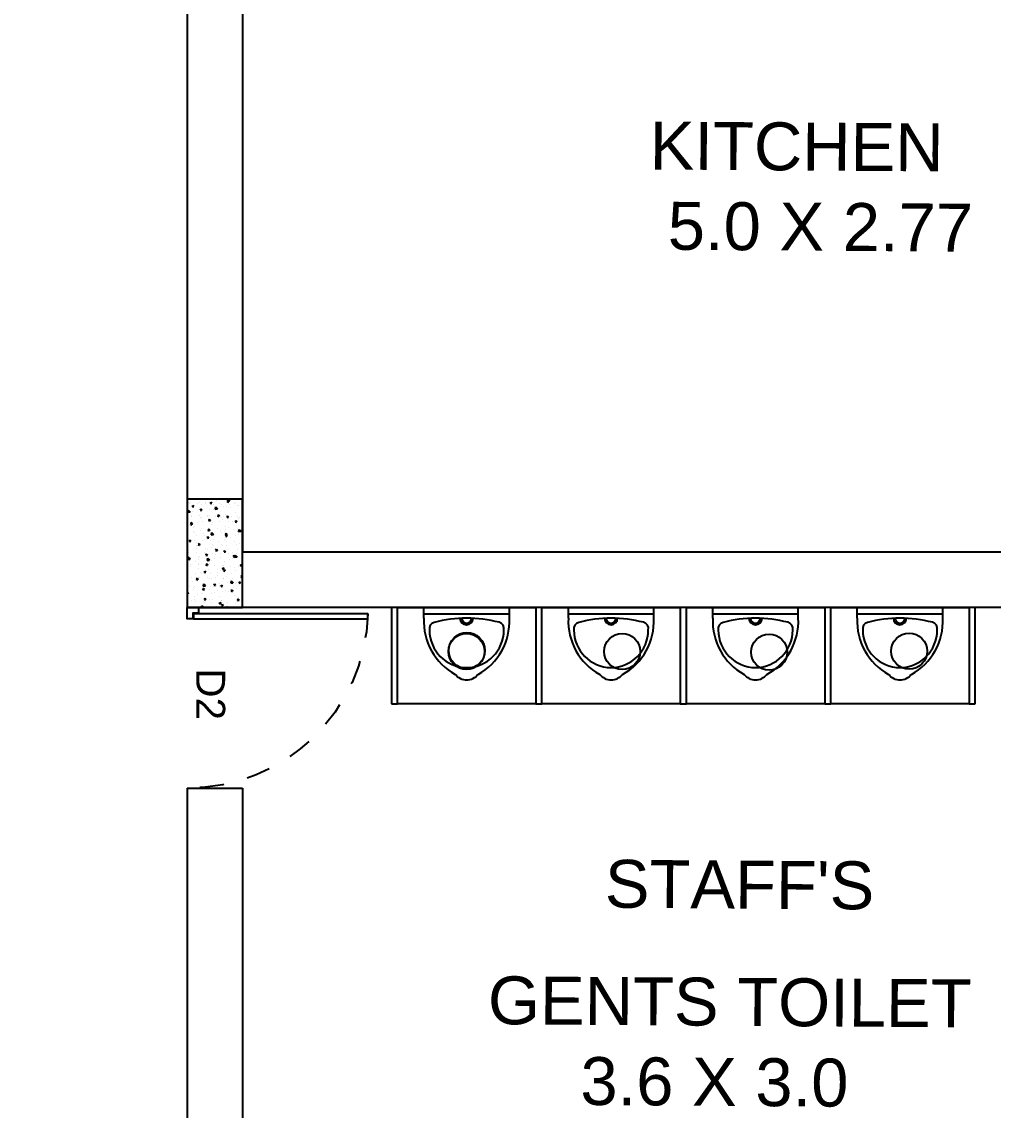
# Model space of a CAD drawing. Header units: metres. Extents: x 0 to 2048, y 111 to 219.
# Drawn here: x 1846.782 to 1850.817, y 151.027 to 155.547 of the extents above; entities that cross this region are included whole.
import ezdxf

# ---------------------------------------------------------------- set-up
doc = ezdxf.new("R2010")
doc.units = ezdxf.units.M
doc.header["$LTSCALE"] = 0.5
doc.header["$MEASUREMENT"] = 0
doc.header["$PDMODE"] = 3
doc.linetypes.add('CONTIN', pattern=[0])
doc.linetypes.add('HIDDEN2', pattern=[0.1875, 0.125, -0.0625])
doc.layers.add('0000000', color=205, linetype='Continuous')
doc.layers.add('BLK_1_FLR_0_WASH', color=60, linetype='Continuous')
doc.layers.add('layout bou', color=1, linetype='Continuous', lineweight=60)
doc.layers.add('layout bou @ 1', color=1, linetype='Continuous', lineweight=60)
doc.styles.add('200LT_M', font='arial.ttf', dxfattribs={"height": 0.15})
doc.styles.add('PATTA & SITE', font='arial.ttf', dxfattribs={"height": 1.5})
doc.styles.get("Standard").update_dxf_attribs({"font": ''})
doc.styles.get('Standard').set_extended_font_data('Arial Black')
doc.dimstyles.new('Building Arrow', dxfattribs={"dimscale": 0, "dimtxt": 1, "dimasz": 1, "dimexe": 0.18, "dimexo": 0.0625, "dimgap": 0.09, "dimtad": 0, "dimdec": 1, "dimzin": 0, "dimdsep": 46, "dimtxsty": 'Standard', "dimcen": 0.09, "dimse1": 1, "dimse2": 1, "dimclrt": 7, "dimadec": 1, "dimazin": 0, "dimtfac": 1, "dimtdec": 1, "dimtofl": 0, "dimtmove": 0, "dimatfit": 3, "dimfxl": 0, "dimtolj": 1, "dimtzin": 0, "dimarcsym": 0})

# ---------------------------------------------------------------- blocks, each defined once
blk = doc.blocks.new('*D4')
at = {"layer": 'Defpoints', "color": 0, "lineweight": -3}
for p in [(1730.1741, 160.2208), (1730.1741, 160.2208), (1916.2515, 130.4545)]:
    blk.add_point(p, dxfattribs=at)
at = {"layer": 'layout bou', "color": 0, "lineweight": -2}
for p, q in [((1731.1615, 160.0628), (1821.1248, 145.6716)), ((1915.2641, 130.6124), (1825.3008, 145.0036))]:
    blk.add_line(p, q, dxfattribs=at)
at = {"layer": 'layout bou', "color": 0, "lineweight": -3}
for points in [[(1731.1879, 160.2274), (1731.1352, 159.8982), (1730.1741, 160.2208)], [(1915.2904, 130.777), (1915.2378, 130.4478), (1916.2515, 130.4545)]]:
    blk.add_solid(points, dxfattribs=at)
at = {"layer": 'layout bou', "color": 7, "lineweight": 15, "insert": (1823.2128, 145.3376), "char_height": 1, "attachment_point": 5, "rotation": 350.9115}
blk.add_mtext('\\A1;188.4', dxfattribs=at)
blk = doc.blocks.new('*D8')
at = {"layer": 'Defpoints', "color": 0, "lineweight": -3}
for p in [(1736.6929, 151.6794), (1736.6929, 151.6794), (1916.2515, 130.4545)]:
    blk.add_point(p, dxfattribs=at)
at = {"layer": 'layout bou', "color": 0, "lineweight": -2}
for p, q in [((1737.686, 151.562), (1824.3862, 141.3135)), ((1915.2585, 130.5718), (1828.5583, 140.8204))]:
    blk.add_line(p, q, dxfattribs=at)
at = {"layer": 'layout bou', "color": 0, "lineweight": -3}
for points in [[(1737.7056, 151.7276), (1737.6665, 151.3965), (1736.6929, 151.6794)], [(1915.278, 130.7374), (1915.2389, 130.4063), (1916.2515, 130.4545)]]:
    blk.add_solid(points, dxfattribs=at)
at = {"layer": 'layout bou', "color": 7, "lineweight": 15, "insert": (1826.4722, 141.0669), "char_height": 1, "attachment_point": 5, "rotation": 353.2586}
blk.add_mtext('\\A1;180.8', dxfattribs=at)
blk = doc.blocks.new('*D9')
at = {"layer": 'Defpoints', "color": 0, "lineweight": -3}
for p in [(1764.1257, 208.0316), (1764.1257, 208.0316), (1929.9765, 145.7045)]:
    blk.add_point(p, dxfattribs=at)
at = {"layer": 'layout bou', "color": 0, "lineweight": -2}
for p, q in [((1765.0618, 207.6799), (1845.0867, 177.6063)), ((1929.0405, 146.0562), (1849.0155, 176.1298))]:
    blk.add_line(p, q, dxfattribs=at)
at = {"layer": 'layout bou', "color": 0, "lineweight": -3}
for points in [[(1765.1204, 207.8359), (1765.0031, 207.5239), (1764.1257, 208.0316)], [(1929.0991, 146.2122), (1928.9818, 145.9002), (1929.9765, 145.7045)]]:
    blk.add_solid(points, dxfattribs=at)
at = {"layer": 'layout bou', "color": 7, "lineweight": 15, "insert": (1847.0511, 176.868), "char_height": 1, "attachment_point": 5, "rotation": 339.4036}
blk.add_mtext('\\A1;177.2', dxfattribs=at)

msp = doc.modelspace()

# ---------------------------------------------------------------- linework, layer by layer
at = {"color": 0, "lineweight": -3}
for p, q in [((1847.46887, 156.34467), (1847.46887, 153.11467)), ((1847.69887, 156.11467), (1847.69887, 153.34467)), ((1852.69887, 153.34467), (1847.69887, 153.34467)), ((1852.69887, 153.11467), (1847.46887, 153.11467)), ((1848.3422, 153.11467), (1848.3172, 153.11467)), ((1848.3172, 153.11467), (1848.3172, 152.71467)), ((1848.3422, 152.71467), (1848.3422, 153.11467)), ((1848.94219, 153.11467), (1848.91719, 153.11467)), ((1848.91719, 153.11467), (1848.91719, 152.71467)), ((1848.94219, 152.71467), (1848.94219, 153.11467)), ((1849.54219, 153.11467), (1849.51719, 153.11467)), ((1849.51719, 153.11467), (1849.51719, 152.71467)), ((1849.54219, 152.71467), (1849.54219, 153.11467)), ((1850.14219, 153.11467), (1850.11719, 153.11467)), ((1850.11719, 153.11467), (1850.11719, 152.71467)), ((1850.14219, 152.71467), (1850.14219, 153.11467)), ((1850.74219, 153.11467), (1850.71719, 153.11467)), ((1850.71719, 153.11467), (1850.71719, 152.71467)), ((1850.74219, 152.71467), (1850.74219, 153.11467)), ((1848.3172, 152.71467), (1848.3422, 152.71467)), ((1848.91719, 152.71467), (1848.94219, 152.71467)), ((1849.51719, 152.71467), (1849.54219, 152.71467)), ((1850.11719, 152.71467), (1850.14219, 152.71467)), ((1850.71719, 152.71467), (1850.74219, 152.71467)), ((1847.46887, 152.36467), (1847.46887, 150.11467)), ((1847.46887, 152.36467), (1847.69887, 152.36467)), ((1847.69887, 152.36467), (1847.69887, 150.11467))]:
    msp.add_line(p, q, dxfattribs=at)
at = {"linetype": 'CONTIN', "lineweight": -3, "ltscale": 0.5}
for p, q in [((1847.46902, 153.56467), (1847.46902, 153.11467)), ((1847.69902, 153.56467), (1847.46902, 153.56467)), ((1847.69902, 153.11467), (1847.69902, 153.56467)), ((1847.46902, 153.11467), (1847.69902, 153.11467))]:
    msp.add_line(p, q, dxfattribs=at)
at = {"lineweight": -3}
for p, q in [((1847.47641, 153.56174), (1847.47641, 153.56174)), ((1847.59115, 153.55984), (1847.59115, 153.55984)), ((1847.63142, 153.55586), (1847.63142, 153.55586)), ((1847.63876, 153.55978), (1847.63541, 153.5548)), ((1847.63541, 153.55481), (1847.64145, 153.55278)), ((1847.63876, 153.55978), (1847.64145, 153.55278)), ((1847.64127, 153.56467), (1847.6409, 153.56051)), ((1847.6409, 153.56051), (1847.64717, 153.56167)), ((1847.64359, 153.56467), (1847.64717, 153.56167)), ((1847.47266, 153.51926), (1847.47128, 153.51037)), ((1847.47128, 153.51037), (1847.48078, 153.51148)), ((1847.47298, 153.51895), (1847.4811, 153.51116)), ((1847.47415, 153.50835), (1847.47415, 153.50835)), ((1847.47631, 153.54892), (1847.47631, 153.54892)), ((1847.48003, 153.54765), (1847.48003, 153.54765)), ((1847.48444, 153.55057), (1847.48444, 153.55057)), ((1847.48942, 153.5127), (1847.48942, 153.5127)), ((1847.49046, 153.53276), (1847.49673, 153.53392)), ((1847.49099, 153.53874), (1847.49047, 153.53276)), ((1847.49099, 153.53874), (1847.49673, 153.53392)), ((1847.51332, 153.54643), (1847.51332, 153.54643)), ((1847.51381, 153.52076), (1847.51381, 153.52076)), ((1847.52058, 153.5493), (1847.52058, 153.5493)), ((1847.52131, 153.52879), (1847.52131, 153.52879)), ((1847.52599, 153.52442), (1847.52263, 153.51944)), ((1847.52263, 153.51945), (1847.52867, 153.51742)), ((1847.52388, 153.52427), (1847.52388, 153.52427)), ((1847.52599, 153.52442), (1847.52867, 153.51742)), ((1847.52724, 153.54184), (1847.52724, 153.54184)), ((1847.54327, 153.55275), (1847.54327, 153.55275)), ((1847.54661, 153.54522), (1847.54661, 153.54522)), ((1847.56003, 153.52299), (1847.56003, 153.52299)), ((1847.56568, 153.54664), (1847.57195, 153.5478)), ((1847.56621, 153.55261), (1847.56569, 153.54663)), ((1847.56621, 153.55261), (1847.57195, 153.54779)), ((1847.57834, 153.52237), (1847.57834, 153.52237)), ((1847.5799, 153.544), (1847.5799, 153.544)), ((1847.58662, 153.53252), (1847.58524, 153.52363)), ((1847.58525, 153.52363), (1847.59474, 153.52474)), ((1847.58695, 153.53221), (1847.59507, 153.52442)), ((1847.60294, 153.54862), (1847.60294, 153.54862)), ((1847.61319, 153.54278), (1847.61319, 153.54278)), ((1847.61799, 153.53477), (1847.61799, 153.53477)), ((1847.63059, 153.53353), (1847.63059, 153.53353)), ((1847.64648, 153.54157), (1847.64648, 153.54157)), ((1847.64794, 153.52849), (1847.64794, 153.52849)), ((1847.66505, 153.5451), (1847.66505, 153.5451)), ((1847.6699, 153.55246), (1847.6699, 153.55246)), ((1847.67977, 153.54035), (1847.67977, 153.54035)), ((1847.68252, 153.53638), (1847.68252, 153.53638)), ((1847.48572, 153.46473), (1847.48237, 153.45975)), ((1847.48471, 153.46701), (1847.48419, 153.46103)), ((1847.48471, 153.46701), (1847.49046, 153.46219)), ((1847.48572, 153.46473), (1847.48841, 153.45773)), ((1847.48632, 153.4906), (1847.48632, 153.4906)), ((1847.48643, 153.49714), (1847.48643, 153.49714)), ((1847.51155, 153.46737), (1847.51155, 153.46737)), ((1847.51972, 153.49592), (1847.51972, 153.49592)), ((1847.52498, 153.48846), (1847.52498, 153.48846)), ((1847.52887, 153.48639), (1847.52887, 153.48639)), ((1847.53132, 153.47047), (1847.53132, 153.47047)), ((1847.55301, 153.49471), (1847.55301, 153.49471)), ((1847.55328, 153.49443), (1847.55328, 153.49443)), ((1847.55993, 153.48089), (1847.55941, 153.47491)), ((1847.55941, 153.47491), (1847.56568, 153.47607)), ((1847.55993, 153.48089), (1847.56568, 153.47606)), ((1847.56332, 153.49796), (1847.56332, 153.49796)), ((1847.57608, 153.46899), (1847.57608, 153.46899)), ((1847.5863, 153.49349), (1847.5863, 153.49349)), ((1847.5985, 153.50009), (1847.59515, 153.49511)), ((1847.59515, 153.49512), (1847.60119, 153.49309)), ((1847.5985, 153.50009), (1847.60119, 153.49309)), ((1847.59947, 153.49669), (1847.59947, 153.49669)), ((1847.60276, 153.47165), (1847.60276, 153.47165)), ((1847.61295, 153.4903), (1847.61295, 153.4903)), ((1847.61574, 153.48139), (1847.61574, 153.48139)), ((1847.61959, 153.49227), (1847.61959, 153.49227)), ((1847.62917, 153.50247), (1847.62917, 153.50247)), ((1847.63515, 153.49476), (1847.63463, 153.48878)), ((1847.63463, 153.48879), (1847.64089, 153.48994)), ((1847.63515, 153.49476), (1847.6409, 153.48994)), ((1847.63891, 153.47038), (1847.63891, 153.47038)), ((1847.65288, 153.49106), (1847.65288, 153.49106)), ((1847.65795, 153.47018), (1847.65795, 153.47018)), ((1847.67102, 153.47576), (1847.66766, 153.47078)), ((1847.66766, 153.47079), (1847.6737, 153.46876)), ((1847.67003, 153.50723), (1847.67003, 153.50723)), ((1847.67102, 153.47576), (1847.6737, 153.46875)), ((1847.67991, 153.49414), (1847.67991, 153.49414)), ((1847.68027, 153.483), (1847.68027, 153.483)), ((1847.68617, 153.48984), (1847.68617, 153.48984)), ((1847.4719, 153.45497), (1847.4719, 153.45497)), ((1847.48237, 153.45976), (1847.48841, 153.45773)), ((1847.48419, 153.46104), (1847.49046, 153.46219)), ((1847.49393, 153.4452), (1847.49393, 153.4452)), ((1847.49633, 153.43228), (1847.49633, 153.43228)), ((1847.49774, 153.44954), (1847.49774, 153.44954)), ((1847.50104, 153.42451), (1847.50104, 153.42451)), ((1847.52273, 153.43508), (1847.52273, 153.43508)), ((1847.52722, 153.44398), (1847.52722, 153.44398)), ((1847.53718, 153.42324), (1847.53718, 153.42324)), ((1847.55824, 153.4404), (1847.55488, 153.43542)), ((1847.55488, 153.43543), (1847.56093, 153.4334)), ((1847.55824, 153.4404), (1847.56093, 153.43339)), ((1847.56051, 153.44277), (1847.56051, 153.44277)), ((1847.56329, 153.43611), (1847.56329, 153.43611)), ((1847.56831, 153.46009), (1847.56831, 153.46009)), ((1847.57007, 153.4258), (1847.56869, 153.4169)), ((1847.56869, 153.41691), (1847.57819, 153.41801)), ((1847.5704, 153.42548), (1847.57851, 153.41769)), ((1847.5938, 153.44155), (1847.5938, 153.44155)), ((1847.60775, 153.43378), (1847.60775, 153.43378)), ((1847.61348, 153.42801), (1847.61348, 153.42801)), ((1847.62296, 153.43198), (1847.62296, 153.43198)), ((1847.62691, 153.44909), (1847.62691, 153.44909)), ((1847.62709, 153.44034), (1847.62709, 153.44034)), ((1847.62888, 153.42303), (1847.62835, 153.41706)), ((1847.62835, 153.41706), (1847.63462, 153.41822)), ((1847.62888, 153.42303), (1847.63462, 153.41821)), ((1847.6422, 153.44534), (1847.6422, 153.44534)), ((1847.66038, 153.43912), (1847.66038, 153.43912)), ((1847.67801, 153.42962), (1847.67801, 153.42962)), ((1847.67835, 153.44407), (1847.67835, 153.44407)), ((1847.68164, 153.41904), (1847.68164, 153.41904)), ((1847.68403, 153.43905), (1847.68265, 153.43016)), ((1847.68266, 153.43016), (1847.69215, 153.43127)), ((1847.68436, 153.43874), (1847.69248, 153.43095)), ((1847.68992, 153.43582), (1847.68992, 153.43582)), ((1847.69367, 153.4379), (1847.69367, 153.4379)), ((1847.46964, 153.40159), (1847.46964, 153.40159)), ((1847.47791, 153.38931), (1847.48418, 153.39047)), ((1847.47844, 153.39528), (1847.47792, 153.38931)), ((1847.47844, 153.39528), (1847.48418, 153.39046)), ((1847.50097, 153.39386), (1847.50097, 153.39386)), ((1847.50602, 153.38664), (1847.50602, 153.38664)), ((1847.50634, 153.37396), (1847.50634, 153.37396)), ((1847.5093, 153.41399), (1847.5093, 153.41399)), ((1847.51798, 153.38071), (1847.51462, 153.37573)), ((1847.51462, 153.37574), (1847.52067, 153.37371)), ((1847.51798, 153.38071), (1847.52066, 153.3737)), ((1847.52047, 153.38169), (1847.52047, 153.38169)), ((1847.53426, 153.39264), (1847.53426, 153.39264)), ((1847.54048, 153.3982), (1847.54048, 153.3982)), ((1847.54133, 153.41215), (1847.54133, 153.41215)), ((1847.55313, 153.40319), (1847.5594, 153.40434)), ((1847.55366, 153.40916), (1847.55314, 153.40318)), ((1847.55366, 153.40916), (1847.5594, 153.40434)), ((1847.56755, 153.39142), (1847.56755, 153.39142)), ((1847.5733, 153.37779), (1847.5733, 153.37779)), ((1847.57383, 153.4156), (1847.57383, 153.4156)), ((1847.57662, 153.39693), (1847.57662, 153.39693)), ((1847.60084, 153.39021), (1847.60084, 153.39021)), ((1847.61123, 153.37462), (1847.61123, 153.37462)), ((1847.62466, 153.39571), (1847.62466, 153.39571)), ((1847.63075, 153.41607), (1847.6274, 153.41109)), ((1847.6274, 153.4111), (1847.63344, 153.40907)), ((1847.63075, 153.41607), (1847.63344, 153.40906)), ((1847.63297, 153.37367), (1847.63297, 153.37367)), ((1847.63413, 153.38899), (1847.63413, 153.38899)), ((1847.64719, 153.40747), (1847.64719, 153.40747)), ((1847.66742, 153.38778), (1847.66742, 153.38778)), ((1847.66796, 153.41186), (1847.66796, 153.41186)), ((1847.67576, 153.37624), (1847.67576, 153.37624)), ((1847.68663, 153.38116), (1847.68663, 153.38116)), ((1847.47408, 153.34456), (1847.47408, 153.34456)), ((1847.47489, 153.34979), (1847.47489, 153.34979)), ((1847.50704, 153.36061), (1847.50704, 153.36061)), ((1847.50737, 153.34335), (1847.50737, 153.34335)), ((1847.51822, 153.32831), (1847.51822, 153.32831)), ((1847.54066, 153.34213), (1847.54066, 153.34213)), ((1847.54546, 153.36033), (1847.54546, 153.36033)), ((1847.54738, 153.33743), (1847.54686, 153.33146)), ((1847.54686, 153.33146), (1847.55313, 153.33262)), ((1847.54738, 153.33743), (1847.55313, 153.33261)), ((1847.55135, 153.35383), (1847.55135, 153.35383)), ((1847.57157, 153.36222), (1847.57157, 153.36222)), ((1847.57395, 153.34091), (1847.57395, 153.34091)), ((1847.57992, 153.3719), (1847.57992, 153.3719)), ((1847.5849, 153.33402), (1847.5849, 153.33402)), ((1847.59049, 153.35637), (1847.58714, 153.3514)), ((1847.58714, 153.3514), (1847.59318, 153.34938)), ((1847.59049, 153.35637), (1847.59318, 153.34937)), ((1847.60724, 153.3397), (1847.60724, 153.3397)), ((1847.61606, 153.37062), (1847.61606, 153.37062)), ((1847.61936, 153.34559), (1847.61936, 153.34559)), ((1847.6226, 153.35131), (1847.62208, 153.34533)), ((1847.62208, 153.34534), (1847.62834, 153.34649)), ((1847.6224, 153.34233), (1847.6224, 153.34233)), ((1847.6226, 153.35131), (1847.62835, 153.34649)), ((1847.64053, 153.33848), (1847.64053, 153.33848)), ((1847.6555, 153.34432), (1847.6555, 153.34432)), ((1847.66301, 153.33204), (1847.65965, 153.32707)), ((1847.65965, 153.32707), (1847.6657, 153.32505)), ((1847.66301, 153.33204), (1847.66569, 153.32504)), ((1847.66748, 153.33233), (1847.6661, 153.32344)), ((1847.66781, 153.33202), (1847.67593, 153.32423)), ((1847.67382, 153.33727), (1847.67382, 153.33727)), ((1847.67797, 153.35354), (1847.67797, 153.35354)), ((1847.69782, 153.36518), (1847.6973, 153.35921)), ((1847.6973, 153.35921), (1847.69902, 153.35953)), ((1847.69782, 153.36518), (1847.69902, 153.36418)), ((1847.47216, 153.32356), (1847.47164, 153.31758)), ((1847.47164, 153.31759), (1847.47791, 153.31874)), ((1847.47216, 153.32356), (1847.47791, 153.31874)), ((1847.47771, 153.32102), (1847.47436, 153.31604)), ((1847.47436, 153.31605), (1847.4804, 153.31402)), ((1847.47771, 153.32102), (1847.4804, 153.31401)), ((1847.47819, 153.32475), (1847.47819, 153.32475)), ((1847.48158, 153.29262), (1847.48158, 153.29262)), ((1847.48318, 153.28688), (1847.48318, 153.28688)), ((1847.50478, 153.30723), (1847.50478, 153.30723)), ((1847.51434, 153.32348), (1847.51434, 153.32348)), ((1847.51487, 153.29141), (1847.51487, 153.29141)), ((1847.51635, 153.31564), (1847.51635, 153.31564)), ((1847.51763, 153.29845), (1847.51763, 153.29845)), ((1847.55023, 153.29668), (1847.54687, 153.29171)), ((1847.54688, 153.29171), (1847.55292, 153.28969)), ((1847.54816, 153.29019), (1847.54816, 153.29019)), ((1847.55023, 153.29668), (1847.55292, 153.28968)), ((1847.55352, 153.31907), (1847.55214, 153.31018)), ((1847.55214, 153.31018), (1847.56164, 153.31129)), ((1847.55378, 153.29717), (1847.55378, 153.29717)), ((1847.55384, 153.31876), (1847.56196, 153.31097)), ((1847.56136, 153.29551), (1847.56136, 153.29551)), ((1847.56932, 153.30884), (1847.56932, 153.30884)), ((1847.58145, 153.28897), (1847.58145, 153.28897)), ((1847.58331, 153.31948), (1847.58331, 153.31948)), ((1847.60897, 153.32124), (1847.60897, 153.32124)), ((1847.61474, 153.28776), (1847.61474, 153.28776)), ((1847.62015, 153.28894), (1847.62015, 153.28894)), ((1847.62434, 153.30772), (1847.62434, 153.30772)), ((1847.64298, 153.31535), (1847.64298, 153.31535)), ((1847.64803, 153.28654), (1847.64803, 153.28654)), ((1847.6588, 153.31928), (1847.6588, 153.31928)), ((1847.66611, 153.32344), (1847.6756, 153.32455)), ((1847.6735, 153.32285), (1847.6735, 153.32285)), ((1847.68132, 153.28533), (1847.68132, 153.28533)), ((1847.68798, 153.29522), (1847.68798, 153.29522)), ((1847.69155, 153.29346), (1847.69102, 153.28748)), ((1847.69102, 153.28749), (1847.69729, 153.28864)), ((1847.69155, 153.29346), (1847.69729, 153.28864)), ((1847.69495, 153.31801), (1847.69495, 153.31801)), ((1847.69824, 153.29298), (1847.69824, 153.29298)), ((1847.46902, 153.24921), (1847.47163, 153.24701)), ((1847.46902, 153.24653), (1847.47163, 153.24702)), ((1847.48862, 153.24128), (1847.48862, 153.24128)), ((1847.50253, 153.25385), (1847.50253, 153.25385)), ((1847.50997, 153.23699), (1847.50661, 153.23202)), ((1847.50997, 153.23699), (1847.51266, 153.22999)), ((1847.51596, 153.27493), (1847.51596, 153.27493)), ((1847.52191, 153.24006), (1847.52191, 153.24006)), ((1847.52262, 153.26057), (1847.52262, 153.26057)), ((1847.52636, 153.25732), (1847.52636, 153.25732)), ((1847.54111, 153.26571), (1847.54058, 153.25973)), ((1847.54058, 153.25973), (1847.54685, 153.26089)), ((1847.54111, 153.26571), (1847.54685, 153.26089)), ((1847.5552, 153.23885), (1847.5552, 153.23885)), ((1847.55707, 153.27214), (1847.55707, 153.27214)), ((1847.56706, 153.25546), (1847.56706, 153.25546)), ((1847.57137, 153.2372), (1847.57137, 153.2372)), ((1847.58849, 153.23763), (1847.58849, 153.23763)), ((1847.59322, 153.27087), (1847.59322, 153.27087)), ((1847.59332, 153.26116), (1847.59332, 153.26116)), ((1847.59651, 153.24583), (1847.59651, 153.24583)), ((1847.60671, 153.26786), (1847.60671, 153.26786)), ((1847.61633, 153.27958), (1847.6158, 153.27361)), ((1847.6158, 153.27361), (1847.62207, 153.27477)), ((1847.61633, 153.27958), (1847.62207, 153.27476)), ((1847.62274, 153.27235), (1847.61939, 153.26738)), ((1847.61939, 153.26738), (1847.62543, 153.26536)), ((1847.62274, 153.27235), (1847.62543, 153.26535)), ((1847.63266, 153.24456), (1847.63266, 153.24456)), ((1847.65299, 153.25703), (1847.65299, 153.25703)), ((1847.66379, 153.28141), (1847.66379, 153.28141)), ((1847.67125, 153.26947), (1847.67125, 153.26947)), ((1847.69526, 153.24802), (1847.6919, 153.24305)), ((1847.69191, 153.24305), (1847.69795, 153.24102)), ((1847.69526, 153.24802), (1847.69795, 153.24102)), ((1847.698, 153.2369), (1847.698, 153.2369)), ((1847.4767, 153.20313), (1847.4767, 153.20313)), ((1847.49149, 153.22373), (1847.49149, 153.22373)), ((1847.49479, 153.19869), (1847.49479, 153.19869)), ((1847.50027, 153.20046), (1847.50027, 153.20046)), ((1847.50661, 153.23202), (1847.51266, 153.23)), ((1847.51371, 153.22155), (1847.51371, 153.22155)), ((1847.53093, 153.19742), (1847.53093, 153.19742)), ((1847.53483, 153.19398), (1847.53431, 153.188)), ((1847.53483, 153.19398), (1847.54058, 153.18916)), ((1847.53696, 153.21235), (1847.53558, 153.20345)), ((1847.53559, 153.20346), (1847.54509, 153.20456)), ((1847.53637, 153.19901), (1847.53637, 153.19901)), ((1847.53729, 153.21203), (1847.54541, 153.20424)), ((1847.56206, 153.23427), (1847.56206, 153.23427)), ((1847.56481, 153.20207), (1847.56481, 153.20207)), ((1847.58248, 153.21266), (1847.57913, 153.20769)), ((1847.57913, 153.20769), (1847.58517, 153.20566)), ((1847.58248, 153.21266), (1847.58517, 153.20566)), ((1847.6015, 153.20796), (1847.6015, 153.20796)), ((1847.60333, 153.20284), (1847.60333, 153.20284)), ((1847.60446, 153.21448), (1847.60446, 153.21448)), ((1847.61005, 153.20786), (1847.60953, 153.20188)), ((1847.60953, 153.20188), (1847.61579, 153.20304)), ((1847.61005, 153.20786), (1847.6158, 153.20304)), ((1847.61789, 153.23556), (1847.61789, 153.23556)), ((1847.62178, 153.23641), (1847.62178, 153.23641)), ((1847.63596, 153.21953), (1847.63596, 153.21953)), ((1847.65093, 153.22561), (1847.64955, 153.21671)), ((1847.64955, 153.21672), (1847.65905, 153.21782)), ((1847.65126, 153.22529), (1847.65937, 153.2175)), ((1847.65507, 153.2352), (1847.65507, 153.2352)), ((1847.663, 153.19871), (1847.663, 153.19871)), ((1847.66899, 153.21609), (1847.66899, 153.21609)), ((1847.6721, 153.21825), (1847.6721, 153.21825)), ((1847.6754, 153.19322), (1847.6754, 153.19322)), ((1847.68474, 153.21576), (1847.69101, 153.21692)), ((1847.68527, 153.22173), (1847.68475, 153.21575)), ((1847.68527, 153.22173), (1847.69102, 153.21691)), ((1847.68836, 153.23398), (1847.68836, 153.23398)), ((1847.46971, 153.1773), (1847.46902, 153.17628)), ((1847.46902, 153.17144), (1847.47239, 153.17031)), ((1847.46971, 153.1773), (1847.47239, 153.1703)), ((1847.49503, 153.19077), (1847.49503, 153.19077)), ((1847.49802, 153.14708), (1847.49802, 153.14708)), ((1847.49977, 153.16082), (1847.49977, 153.16082)), ((1847.51145, 153.16817), (1847.51145, 153.16817)), ((1847.52831, 153.18955), (1847.52831, 153.18955)), ((1847.53423, 153.17239), (1847.53423, 153.17239)), ((1847.53431, 153.18801), (1847.54057, 153.18917)), ((1847.54222, 153.15297), (1847.53887, 153.148)), ((1847.53887, 153.148), (1847.54491, 153.14597)), ((1847.54222, 153.15297), (1847.54491, 153.14597)), ((1847.5616, 153.18834), (1847.5616, 153.18834)), ((1847.56255, 153.14869), (1847.56255, 153.14869)), ((1847.57037, 153.17111), (1847.57037, 153.17111)), ((1847.58138, 153.17888), (1847.58138, 153.17888)), ((1847.59489, 153.18712), (1847.59489, 153.18712)), ((1847.6022, 153.16109), (1847.6022, 153.16109)), ((1847.61564, 153.18218), (1847.61564, 153.18218)), ((1847.62818, 153.1859), (1847.62818, 153.1859)), ((1847.64094, 153.18165), (1847.64094, 153.18165)), ((1847.655, 153.18833), (1847.65164, 153.18336)), ((1847.65164, 153.18336), (1847.65769, 153.18133)), ((1847.655, 153.18833), (1847.65769, 153.18133)), ((1847.66147, 153.18469), (1847.66147, 153.18469)), ((1847.66674, 153.16271), (1847.66674, 153.16271)), ((1847.679, 153.15001), (1847.67847, 153.14403)), ((1847.679, 153.15001), (1847.68474, 153.14518)), ((1847.68038, 153.15535), (1847.68038, 153.15535)), ((1847.69476, 153.18347), (1847.69476, 153.18347)), ((1847.46923, 153.14005), (1847.46923, 153.14005)), ((1847.48671, 153.14482), (1847.48671, 153.14482)), ((1847.50252, 153.13883), (1847.50252, 153.13883)), ((1847.5092, 153.11478), (1847.5092, 153.11478)), ((1847.52856, 153.12226), (1847.52803, 153.11628)), ((1847.52803, 153.11628), (1847.5343, 153.11744)), ((1847.52856, 153.12226), (1847.5343, 153.11743)), ((1847.53581, 153.13761), (1847.53581, 153.13761)), ((1847.53921, 153.13451), (1847.53921, 153.13451)), ((1847.54638, 153.14069), (1847.54638, 153.14069)), ((1847.5691, 153.1364), (1847.5691, 153.1364)), ((1847.57367, 153.14608), (1847.57367, 153.14608)), ((1847.59139, 153.12056), (1847.59139, 153.12056)), ((1847.60239, 153.13518), (1847.60239, 153.13518)), ((1847.60378, 153.13613), (1847.60325, 153.13015)), ((1847.60325, 153.13016), (1847.60952, 153.13131)), ((1847.60378, 153.13613), (1847.60952, 153.13131)), ((1847.60981, 153.14481), (1847.60981, 153.14481)), ((1847.61474, 153.12864), (1847.61138, 153.12367)), ((1847.61138, 153.12367), (1847.61742, 153.12164)), ((1847.61311, 153.11977), (1847.61311, 153.11977)), ((1847.61334, 153.14452), (1847.61334, 153.14452)), ((1847.61338, 153.1288), (1847.61338, 153.1288)), ((1847.61474, 153.12864), (1847.61742, 153.12164)), ((1847.63437, 153.11888), (1847.63372, 153.11467)), ((1847.6347, 153.11857), (1847.63876, 153.11467)), ((1847.63568, 153.13397), (1847.63568, 153.13397)), ((1847.64926, 153.1185), (1847.64926, 153.1185)), ((1847.66897, 153.13275), (1847.66897, 153.13275)), ((1847.67301, 153.14039), (1847.67301, 153.14039)), ((1847.67847, 153.14403), (1847.68474, 153.14519))]:
    msp.add_line(p, q, dxfattribs=at)
at = {"lineweight": -3, "ltscale": 0.03}
for p, q in [((1848.8072, 153.11467), (1848.4522, 153.11467)), ((1848.4522, 153.07004), (1848.4522, 153.11467)), ((1848.8072, 153.07004), (1848.8072, 153.11467)), ((1849.40719, 153.11467), (1849.05219, 153.11467)), ((1849.05219, 153.07004), (1849.05219, 153.11467)), ((1849.40719, 153.07004), (1849.40719, 153.11467)), ((1850.00719, 153.11467), (1849.65219, 153.11467)), ((1849.65219, 153.07004), (1849.65219, 153.11467)), ((1850.00719, 153.07004), (1850.00719, 153.11467)), ((1850.60719, 153.11467), (1850.25219, 153.11467)), ((1850.25219, 153.07004), (1850.25219, 153.11467)), ((1850.60719, 153.07004), (1850.60719, 153.11467)), ((1848.8072, 153.08736), (1848.4522, 153.08736)), ((1849.40719, 153.08736), (1849.05219, 153.08736)), ((1850.00719, 153.08736), (1849.65219, 153.08736)), ((1850.60719, 153.08736), (1850.25219, 153.08736))]:
    msp.add_line(p, q, dxfattribs=at)
at = {"lineweight": -3, "extrusion": (-2.604e-13, 2.869e-13, -1), "elevation": 0}
for points in [[(-1847.49231, 153.06776), (-1847.46886, 153.06777), (-1847.46887, 153.11467), (-1847.51577, 153.11466), (-1847.51577, 153.09121), (-1847.49232, 153.09121)], [(-1847.49544, 153.08809), (-1847.49544, 153.06776), (-1848.21935, 153.0676), (-1848.21935, 153.08792)]]:
    msp.add_lwpolyline(points, close=True, dxfattribs=at)
at = {"linetype": 'HIDDEN2', "lineweight": -3, "extrusion": (-2.604e-13, 2.869e-13, -1)}
msp.add_arc((-1847.47286, 153.11152), 0.74686, 181.81048, 270.31948, dxfattribs=at)
at = {"lineweight": -3, "ltscale": 0.03}
for centre, radius, start, end in [((1848.70393, 153.05754), 0.25205, 177.15765, 241.15722), ((1848.62989, 152.52609), 0.54395, 75.68196, 104.35924), ((1848.62932, 153.07004), 0.02731, 181.49779, 358.62108), ((1848.62932, 153.07004), 0.02048, 181.13815, 358.98071), ((1848.55546, 153.05754), 0.25205, 298.84278, 2.84235), ((1849.30393, 153.05754), 0.25205, 177.15765, 241.15722), ((1849.22988, 152.52609), 0.54395, 75.68196, 104.35924), ((1849.22932, 153.07004), 0.02731, 181.49779, 358.62108), ((1849.22932, 153.07004), 0.02048, 181.13815, 358.98071), ((1849.15546, 153.05754), 0.25205, 298.84278, 2.84235), ((1849.90393, 153.05754), 0.25205, 177.15765, 241.15722), ((1849.82988, 152.52609), 0.54395, 75.68196, 104.35924), ((1849.82932, 153.07004), 0.02731, 181.49779, 358.62108), ((1849.82932, 153.07004), 0.02048, 181.13815, 358.98071), ((1849.75546, 153.05754), 0.25205, 298.84278, 2.84235), ((1850.50393, 153.05754), 0.25205, 177.15765, 241.15722), ((1850.42988, 152.52609), 0.54395, 75.68196, 104.35924), ((1850.42932, 153.07004), 0.02731, 181.49779, 358.62108), ((1850.42932, 153.07004), 0.02048, 181.13815, 358.98071), ((1850.35546, 153.05754), 0.25205, 298.84278, 2.84235), ((1848.50176, 153.02659), 0.02731, 104.35924, 192.32104), ((1848.63076, 153.02085), 0.15568, 180.03051, 269.60941), ((1848.62864, 153.02085), 0.15568, 270.39059, 359.96949), ((1848.75765, 153.02668), 0.02731, 347.70948, 75.68196), ((1849.10176, 153.02659), 0.02731, 104.35924, 192.32104), ((1849.23075, 153.02085), 0.15568, 180.03051, 269.60941), ((1849.22863, 153.02085), 0.15568, 270.39059, 359.96949), ((1849.35765, 153.02668), 0.02731, 347.70948, 75.68196), ((1849.70176, 153.02659), 0.02731, 104.35924, 192.32104), ((1849.83075, 153.02085), 0.15568, 180.03051, 269.60941), ((1849.82863, 153.02085), 0.15568, 270.39059, 359.96949), ((1849.95765, 153.02668), 0.02731, 347.70948, 75.68196), ((1850.30176, 153.02659), 0.02731, 104.35924, 192.32104), ((1850.43075, 153.02085), 0.15568, 180.03051, 269.60941), ((1850.42863, 153.02085), 0.15568, 270.39059, 359.96949), ((1850.55765, 153.02668), 0.02731, 347.70948, 75.68196), ((1848.6297, 152.87541), 0.06112, 219.22208, 320.77792), ((1849.22969, 152.87541), 0.06112, 219.22208, 320.77792), ((1849.82969, 152.87541), 0.06112, 219.22208, 320.77792), ((1850.42969, 152.87541), 0.06112, 219.22208, 320.77792)]:
    msp.add_arc(centre, radius, start, end, dxfattribs=at)
at = {"layer": '0000000', "color": 55, "lineweight": -3, "ltscale": 3}
for points in [[(1848.34219, 153.11467), (1848.91719, 153.11467), (1848.91719, 152.71467), (1848.34219, 152.71467)], [(1848.94219, 153.11467), (1849.51719, 153.11467), (1849.51719, 152.71467), (1848.94219, 152.71467)], [(1849.54219, 153.11467), (1850.11719, 153.11467), (1850.11719, 152.71467), (1849.54219, 152.71467)], [(1850.14219, 153.11467), (1850.71719, 153.11467), (1850.71719, 152.71467), (1850.14219, 152.71467)]]:
    msp.add_lwpolyline(points, close=True, dxfattribs=at)
at = {"layer": 'BLK_1_FLR_0_WASH', "color": 60, "lineweight": -3, "ltscale": 2}
for centre in [(1848.63039, 152.93565), (1849.27534, 152.93188), (1849.8862, 152.92895), (1850.46796, 152.93345)]:
    msp.add_circle(centre, 0.07491, dxfattribs=at)
at = {"layer": 'BLK_1_FLR_0_WASH', "color": 55, "lineweight": -3, "ltscale": 2}
for centre in [(1848.62921, 152.932), (1849.27534, 152.93188), (1849.8862, 152.92895), (1850.46796, 152.93345)]:
    msp.add_circle(centre, 0.07491, dxfattribs=at)

# ---------------------------------------------------------------- texts
at = {"lineweight": -3}
for s, height, rotation, style, p in [('         KITCHEN', 0.1991007, 359.61954, 'PATTA & SITE', (1848.69415, 154.93836)), ('          5.0 X 2.77', 0.1991007, 359.61954, 'PATTA & SITE', (1848.69194, 154.60572)), ('D2', 0.12, 270, '200LT_M', (1847.50665, 152.86178, 0)), ("  STAFF'S", 0.199101, 359.61954, 'PATTA & SITE', (1849.04863, 151.8692)), ('    GENTS TOILET', 0.1991007, 359.61954, 'PATTA & SITE', (1848.40849, 151.38635)), ('         3.6 X 3.0', 0.1991007, 359.61954, 'PATTA & SITE', (1848.40628, 151.05371))]:
    msp.add_text(s, height=height, rotation=rotation, dxfattribs=dict(at, style=style)).set_placement(p)

# ---------------------------------------------------------------- dimensions: what is measured, and where the dimension line sits
at = {"layer": 'layout bou @ 1', "color": 8, "lineweight": 15}
for p1, p2, picture, middle in [((1929.97654, 145.70445), (1764.12569, 208.03165), '*D9', (1847.05112, 176.86805)), ((1916.25154, 130.45445), (1730.17408, 160.22078), '*D4', (1823.21281, 145.33762)), ((1916.25154, 130.45445), (1736.69295, 151.67943), '*D8', (1826.47224, 141.06694))]:
    dim = msp.add_aligned_dim(p1=p1, p2=p2, distance=0, dimstyle='Building Arrow', override={"dimscale": 1, "dimtix": 0, "dimtofl": 0, "dimtmove": 0, "dimatfit": 3}, dxfattribs=at)
    dim.commit()
    dim.dimension.update_dxf_attribs({"geometry": picture, "text_midpoint": middle})

doc.saveas('drawing.dxf')
